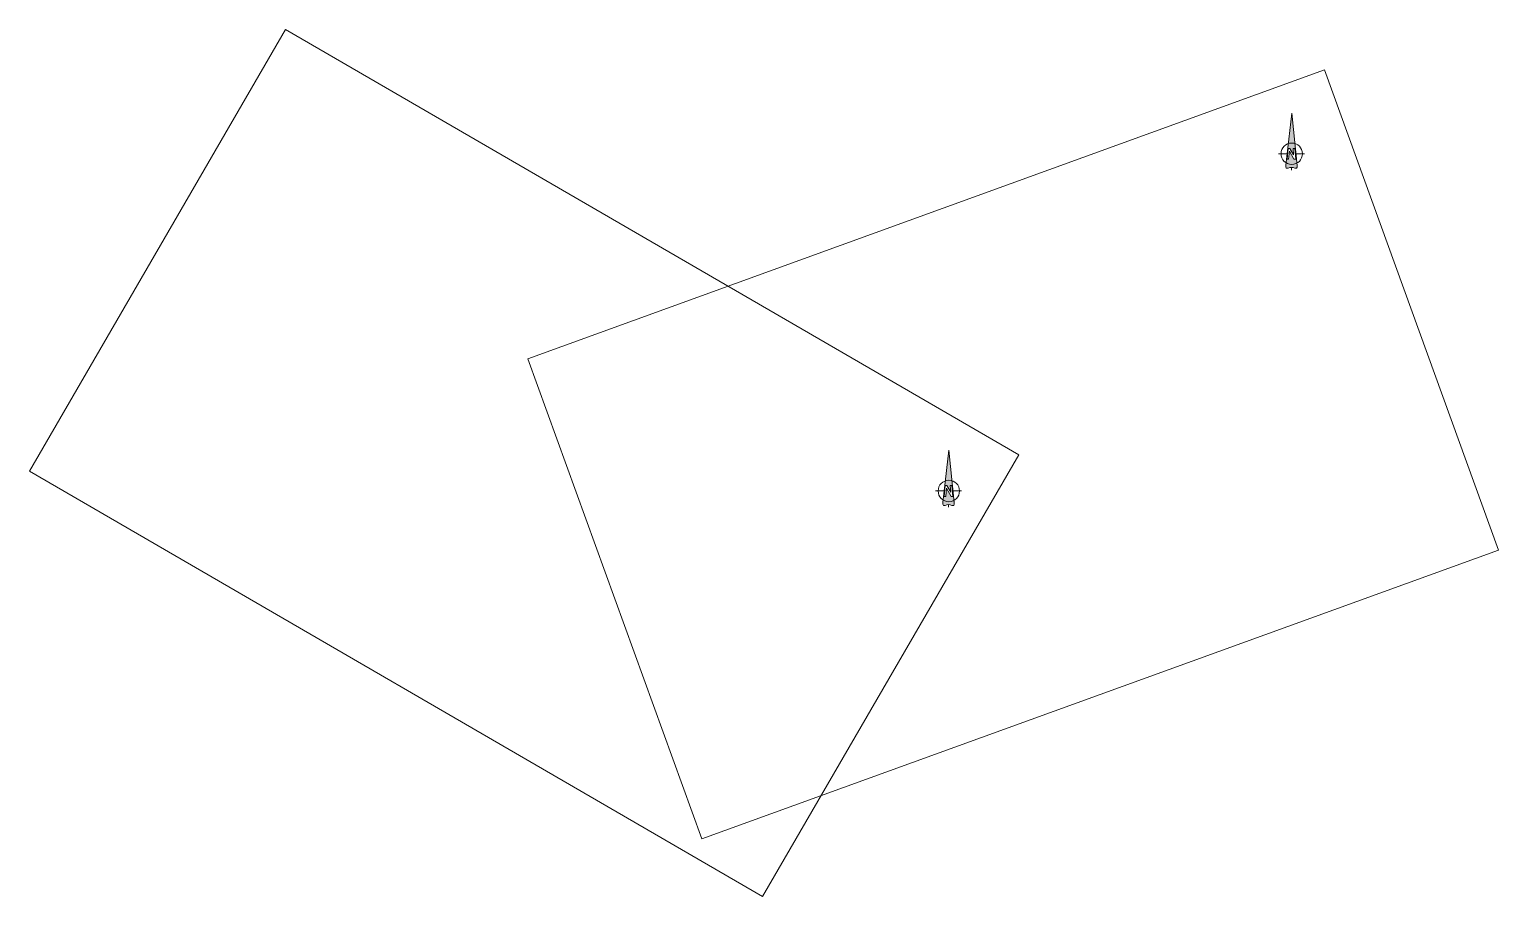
# Model space of a CAD drawing. Extents: x 524883 to 526270, y 9523330 to 9524149.
import ezdxf

# ---------------------------------------------------------------- set-up
doc = ezdxf.new("R2010")
doc.units = 0
doc.layers.get('0').update_dxf_attribs({"lineweight": 0})
doc.layers.add('NON IMPRIM', color=6, linetype='Continuous', lineweight=0, plot=False)
doc.layers.add('NORD impair', color=7, linetype='Continuous', lineweight=0)
doc.layers.add('NORD pair', color=7, linetype='Continuous', lineweight=0)

# ---------------------------------------------------------------- blocks, each defined once
blk = doc.blocks.new('NORD')
h = blk.add_hatch(color=256)
h.paths.add_polyline_path([(0.2, 31.2), (-2.5, 7.8, -0.1593), (2.6, 7.9)])
h.paths.add_polyline_path([(2.6, 7.9, 0.1593), (-2.5, 7.8), (-4.2, -6.9, 0.273091), (4.1, -7.1)])
h.paths.add_polyline_path([(-1.4, 4.1), (1.6, -0.9), (1.3, 4.1), (2.6, 4.1), (3.3, -4.2), (1.9, -4.2), (-1.5, 2.1), (-2.2, -4.2), (-3.3, -4.2), (-2.5, 4.1)], flags=16)
h.paths.add_polyline_path([(4.3, -8.9), (4.1, -7.1, -0.273091), (-4.2, -6.9), (-4.4, -8.8), (-4.3, -10.1), (-4, -11), (-2.6, -11.1), (-1.3, -10.5), (0, -10.4), (1.2, -10.5), (2.5, -11.1), (3.9, -11), (4.2, -10.2)])
for p, q in [((-3.4, 0), (-9.9, 0)), ((2.5, 4.1), (3.3, -4.2)), ((10, 0), (3.4, 0)), ((-0.1, -12.5), (0, -10.4)), ((1.9, -4.2), (3.3, -4.2))]:
    blk.add_line(p, q)
blk.add_lwpolyline([(0, -10.4), (-1.3, -10.5), (-2.6, -11.1), (-4, -11), (-4.3, -10.1), (-4.4, -8.8), (0.2, 31.2), (4.3, -8.9), (4.2, -10.2), (3.9, -11), (2.5, -11.1), (1.2, -10.5)], close=True)
blk.add_lwpolyline([(1.9, -4.2), (-1.5, 2.1), (-2.2, -4.2), (-3.3, -4.2), (-2.5, 4.1), (-1.4, 4.1), (1.6, -0.9), (1.3, 4.1), (2.6, 4.1)])
blk.add_circle((0.2, 0), 8.19)

msp = doc.modelspace()

# ---------------------------------------------------------------- linework, layer by layer
at = {"layer": 'NON IMPRIM', "elevation": 567.7}
for points in [[(525124.9, 9524148.8), (525816.9, 9523747.3), (525575, 9523330.4), (524883, 9523731.9)], [(526105.6, 9524110.5), (525353.5, 9523837.9), (525517.8, 9523384.8), (526269.9, 9523657.4)]]:
    msp.add_lwpolyline(points, close=True, dxfattribs=at)

# ---------------------------------------------------------------- block references
at = {"layer": 'NORD impair', "xscale": 1.232678478063198, "yscale": 1.232678478063198, "zscale": 2.054464130105329}
msp.add_blockref('NORD', (525750.7, 9523713.2), dxfattribs=at)
at = {"layer": 'NORD pair', "xscale": 1.232678478063198, "yscale": 1.232678478063198, "zscale": 2.054464130105329}
msp.add_blockref('NORD', (526074.4, 9524031.4), dxfattribs=at)

doc.saveas('drawing.dxf')
